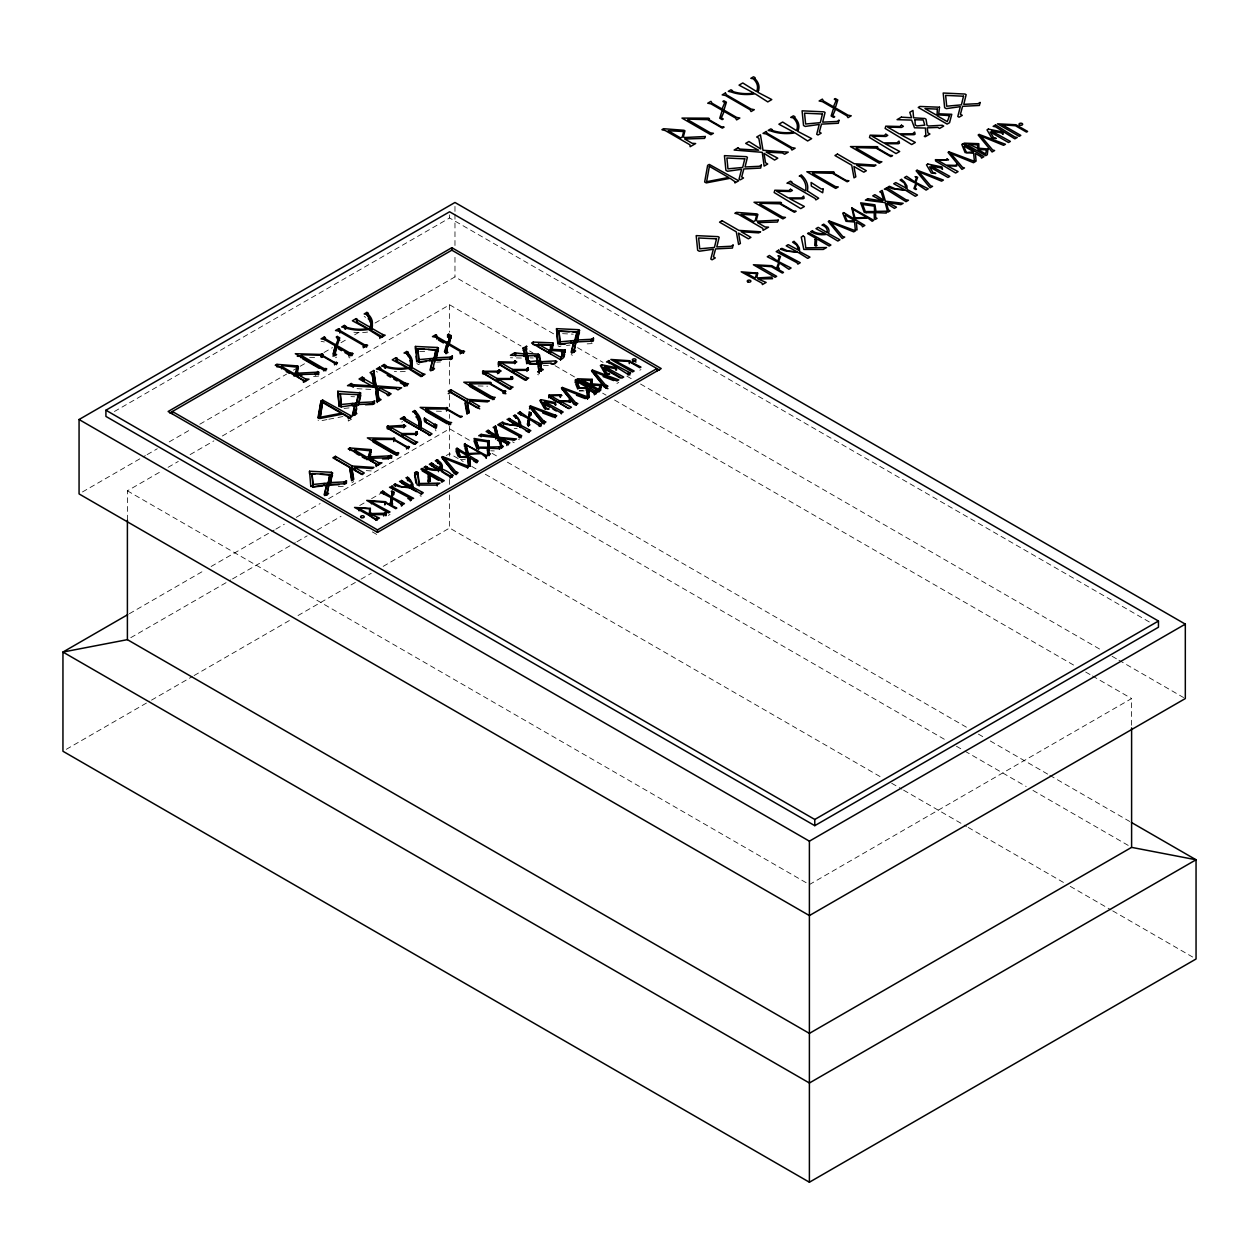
<?xml version="1.0" encoding="UTF-8"?>
<svg xmlns="http://www.w3.org/2000/svg" width="1259" height="1259" viewBox="0 0 1259 1259"><rect width="100%" height="100%" fill="white"/><g stroke="black" fill="none" stroke-linecap="round" stroke-linejoin="round"><path stroke-width="0.75" stroke-dasharray="5 3.75" d="M348.271 419.814L348.271 421.057L352.032 418.885M114.412 411.504L449.605 217.98L1149.955 622.339M82.465 491.954L145.399 455.616M147.098 454.641L157.296 448.755M169.21 441.878L191.321 429.114M199.835 424.204L286.58 374.112M293.378 370.193L298.477 367.235M300.177 366.259L305.292 363.316M324.004 352.504L332.502 347.594M341 342.684L347.814 338.765M354.613 334.831L359.712 331.888M375.025 323.044L454.971 276.886L553.708 333.903M335.555 357.729L336.641 357.115M318.574 376.126L310.076 376.74M127.395 520.203L127.395 490.821L161.309 471.244M168.092 467.325L178.274 461.455M190.14 454.593L213.873 440.886M222.355 435.992L449.605 304.804L521.037 346.036M419.908 363.741L418.523 364.543L416.902 363.599M401.731 422.127L402.581 421.639M561.01 345.942L559.61 346.744L557.989 345.8M351.953 482.606L353.748 481.567M129.378 613.7L204.32 570.421M211.134 566.487L274.163 530.102M275.863 529.126L284.377 524.2M296.306 517.323L320.148 503.553M328.662 498.643L449.605 428.815L471.7 441.579M130.779 637.683L230.838 579.927M232.537 578.935L295.283 542.723M296.982 541.732L307.149 535.862M317.331 529.992L341.063 516.284M359.728 505.504L364.811 502.577M371.594 498.658L383.46 491.797M446.205 455.585L449.605 453.618L463.202 461.471M388.386 515.387L390.022 514.443M616.941 383.444L618.783 382.39M639.84 370.225L640.973 369.564M66.349 749.294L149.821 701.106M151.521 700.13L192.407 676.524M194.106 675.548L289.491 620.467M298.005 615.557L359.319 580.147M361.034 579.171L371.248 573.27M383.177 566.377L449.605 528.025L881.489 777.385M809.395 884.573L1131.605 698.556L1131.605 725.971M326.962 419.609L319.629 421.025L318.008 420.081M328.804 419.247L336.137 417.831M337.979 417.484L343.487 416.43M367.581 332.061L365.409 332.345A29.461 17.012 0 0 1 352.677 332.093M566.44 345.438L570.059 345.108M344.085 408.404L351.308 407.727M587.15 343.864L592.753 343.565M436.7 362.136L440.43 361.947M338.278 486.556L343.896 486.257M583.074 390.558L579.25 390.306M579.156 391.093L584.396 390.935M465.326 459.677L459.378 459.409M324.303 341.944L321.076 341.331M543.369 365.488L549.192 365.519M517.134 428.516L514.239 428.422M529.96 357.902L533.265 357.997M309.62 357.446L317.205 357.666M478.074 385.931L487.579 386.198M436.385 411.158L443.971 411.378M490.711 450.785L494.283 450.942M562.568 333.666L573.286 334.17M419.688 351.387L426.832 351.717M350.978 396.632L354.55 396.79M521.368 358.044L510.414 357.761M357.037 388.685L372.302 389.519M366.227 470.614L372.066 470.992M577.551 347.657L603.077 362.403M626.919 376.158L632.018 379.116M640.532 384.026L1101.893 650.384M1112.106 656.285L1117.205 659.228M1118.921 660.22L1183.602 697.565M571.161 354.566L572.42 355.306M529.535 350.946L532.935 352.913M555.046 365.677L575.457 377.464M602.668 393.17L606.067 395.137M614.581 400.047L1075.485 666.153M1085.683 672.038L1090.798 674.981M1092.497 675.973L1131.605 698.556M537.656 374.395L538.506 374.883M364.181 316.45L365.771 317.347M518.566 439.312L519.369 439.769M512.507 441.799L514.191 442.759M376.378 371.484L377.448 372.097M348.885 357.383L349.971 357.997M492.112 453.366L497.211 456.309M507.408 462.195L968.202 728.237M978.4 734.123L983.515 737.066M990.314 740.984L1048.118 774.364M1049.817 775.355L1129.732 821.482M471.716 466.381L476.815 469.324M485.313 474.234L946.217 740.339M956.431 746.241L963.229 750.159M964.929 751.151L1026.164 786.497M1032.962 790.416L1128.206 845.403M891.687 783.271L901.885 789.157M903.584 790.148L966.503 826.471M968.202 827.446L1063.43 882.417M1070.229 886.352L1111.036 909.911M1112.736 910.886L1192.651 957.029M372.365 531.912L377.48 534.87M127.395 490.821L807.696 883.598M420.034 495.432L421.136 496.487M435.236 429.555L436.023 430.877M454.971 206.397L454.971 212.267M454.971 214.235L454.971 247.519M454.971 257.308L454.971 276.886M449.605 214.88L449.605 217.98M449.605 304.804L449.605 332.219M449.605 361.585L449.605 387.048M449.605 394.87L449.605 406.626M449.605 414.463L449.605 418.366M449.605 426.203L449.605 456.057M449.605 479.396L449.605 485.234M449.605 494.96L449.605 528.025M405.272 371.405A29.461 17.012 0 0 1 394.335 371.389"/><path stroke-width="1.5" d="M550.498 352.237L550.655 344.746L538.301 344.226L538.301 346.697L549.286 352.929L550.498 352.237L550.655 344.746M305.528 378.959L309.006 379.179L303.482 382.358L303.293 380.438L278.695 366.227L275.28 365.283L276.917 364.355L297.329 365.913L298.289 366.463L296.683 372.491L297.832 373.168L318.653 372.129L317.913 374.017L298.037 374.631L298.037 377.118L305.528 381.446L305.528 378.959L298.037 374.631M378.471 462.604L381.933 462.808L376.425 465.987L376.221 464.067L351.623 449.872L348.224 448.928L349.845 447.984L370.256 449.542L371.216 450.092L369.611 456.136L370.775 456.797L391.596 455.774L390.841 457.662L370.964 458.276L370.964 460.747L378.471 465.075L378.471 462.604L370.964 458.276M429.744 474.234L428.485 474.958L428.091 481.032L429.272 481.709L430.421 481.048L429.571 480.545L429.98 475.556L431.003 474.958L442.554 481.646L444.254 480.655L422.19 468.379L420.899 469.135L429.744 474.234L428.186 481.992M429.697 481.363L429.98 478.027M402.392 483.236L402.392 480.749L402.093 483.409L412.039 489.137C413.094 484.495 410.355 478.892 405.933 477.775L408.577 477.617L408.577 480.088M412.039 489.137L411.016 484.51M416.383 491.655L412.983 489.688L412.952 484.416L410.403 479.947A28.296 16.336 0 0 0 408.325 477.995L408.152 477.853M412.983 489.688L411.504 483.802M519.574 427.053C520.628 422.41 517.89 416.792 513.467 415.69L516.111 415.533L515.686 418.256M520.518 427.604L520.486 422.332L517.953 417.862A28.296 16.336 0 0 0 515.86 415.911L515.686 415.769M550.435 353.842L550.435 351.355L551.851 350.537L562.915 351.245L560.633 359.728L531.597 343.062L533.265 342.086L552.843 342.841L552.087 349.42L565.118 349.939L565.118 352.41L561.404 352.268M552.276 350.27L552.843 342.841M560.381 397.451L560.428 394.649L561.892 395.499L550.655 395.704L550.655 398.174M592.249 383.853L601.346 384.64L600.622 390.384L599.064 391.281L577.409 378.77L592.139 379.321L592.202 387.095M436.543 424.724L436.023 428.406L424.661 421.686L424.456 418.098L434.418 424.488L436.543 424.724L436.543 427.21L434.418 426.974L426.14 422.19L424.456 420.585L424.456 418.098M370.256 513.043L371.122 516.033L370.256 515.529L370.288 508.368L354.534 507.44L375.465 518.834L375.749 520.219L379.463 518.063L371.358 514.601L371.358 517.071L376.976 520.329L376.976 517.842M370.256 515.529L370.76 512.681M370.177 511.721L369.485 515.623L369.564 508.888L359.806 507.896L359.035 510.824M321.014 400.976L318.008 417.61L319.629 418.539L343.487 413.943L348.822 417.028L348.271 418.586L352.032 416.399L322.619 400.047L321.014 400.976L318.354 418.24M320.667 415.974L322.619 400.047M420.553 427.257L420.695 426.565A40.414 23.339 0 0 0 415.564 411.504L414.683 410.544L412.606 411.756L413.959 412.008A38.667 22.332 0 0 1 418.885 426.439L418.885 428.926L404.422 420.569L405.288 417.595L403.871 416.792L400.315 418.838L402.581 419.153L428.516 434.135L429.193 435.52L432.026 433.883L420.553 427.257L420.553 429.744L430.389 435.425M420.553 429.744L420.695 426.565M392.005 491.026L392.005 493.497L393.847 494.567L393.847 492.096L391.281 491.435L392.745 492.285L391.156 496.801L382.783 491.136L380.611 492.395L392.037 498.155L391.533 504.245M392.178 497.51L392.745 492.285M391.25 505.614L392.839 498.611L402.266 504.89L404.454 503.647L391.958 497.274L391.958 499.744M529.913 413.109L528.324 417.61L519.951 411.945L517.779 413.204L529.205 418.964L527.316 424.141L529.158 425.212L529.882 424.787L528.402 423.937L529.992 419.42L539.434 425.715L541.606 424.456L529.126 418.082L531.015 412.905L529.158 411.835L529.331 418.318M528.701 425.054L529.268 419.845M403.761 427.824L403.856 424.913L405.791 426.03L403.887 427.131L389.96 426.785L389.96 429.272L401.652 436.023L401.652 433.537L389.96 426.785M485.297 371.751L496.99 378.503L496.99 380.973L485.297 374.238L485.297 371.751L499.209 372.097L501.129 370.996L499.178 369.863L497.604 371.169L482.669 371.295L482.669 373.781L487.028 373.388M497.604 371.169L497.604 373.64L499.178 372.349M514.726 363.757L514.821 360.845L516.772 361.962L514.852 363.064L500.94 362.718L500.94 365.204L512.618 371.956L512.618 369.469L500.94 362.718M390.495 504.245L391.156 496.801M393.847 492.096L391.958 497.274M527.663 425.054L528.324 417.61M339.064 484.636L330.141 485.061L330.141 482.59L344.415 481.898L346.43 480.733L345.769 483.692L328.929 484.558L326.789 494.992L328.929 484.558M441.39 360.011L436.039 360.263L436.039 357.792L450.313 357.1L452.327 355.935L451.666 358.878L434.827 359.759L432.687 370.193L433.537 366.998M577.126 342.464L577.126 339.993L591.4 339.3L593.43 338.136L592.753 341.095L575.914 341.96L573.774 352.394L575.914 341.96M598.938 389.566L599.929 385.474L591.289 385.144L598.938 389.566L598.938 392.037L595.869 390.274M599.268 390.683L599.929 385.474M329.874 474.454L327.765 485.565L329.874 474.454L311.996 473.62L313.066 486.918L322.288 486.068M330.141 482.59L332.502 472.928L331.385 472.282L309.541 471.244L309.541 473.73L315.002 473.982M330.141 485.061L332.502 472.928M352.378 403.447L352.378 405.933L356.014 405.587L358.123 394.476L358.06 397.23M356.014 405.587L358.123 396.963M337.805 393.752L359.633 394.775L360.766 395.436L358.39 405.099L360.766 392.95L337.805 391.281L339.08 406.594M435.771 352.142L433.663 360.766L435.771 349.656L417.894 348.822L418.964 362.12L417.894 348.822M436.039 357.792L438.4 348.129L437.266 347.468L415.439 346.445L415.8 352.599M436.039 360.263L438.4 348.129M560.066 344.321L558.98 331.023L576.874 331.857L574.749 340.481L560.066 341.85L560.066 344.321L565.59 343.817M576.874 334.343L574.749 342.967L574.844 340.15M577.126 339.993L579.502 330.33L578.369 329.669L556.541 328.646L557.816 343.975M577.535 340.859L579.502 330.33M311.004 485.927L312.625 486.855L326.679 484.888L324.161 494.693L325.436 495.432L328.646 493.575L326.789 492.505M324.586 495.542L326.679 484.888M337.805 391.281L339.253 405.949L340.874 406.893L354.928 404.91L352.41 414.715L353.685 415.454L356.895 413.597L355.038 412.527L357.178 404.58L374.017 403.714L374.694 400.755L372.664 401.92L358.39 402.612M352.835 415.564L354.928 404.91M415.439 346.445L416.902 361.128L418.523 362.057L432.577 360.09L430.059 369.894L431.333 370.618L434.528 368.777L432.687 367.707M430.484 370.728L432.577 360.09M556.541 328.646L557.989 343.329L559.61 344.258L573.663 342.291L571.161 352.095L572.42 352.819L575.631 350.978L573.774 349.908M571.57 352.945L573.663 342.291M565.118 349.939L562.915 358.311L560.475 359.728M563.796 357.446L564.677 354.094M281.497 366.369L294.008 373.593L294.008 376.063L295.582 375.151L297.061 367.14L282.645 365.692L281.497 366.369L281.497 368.84M295.582 375.151L297.061 367.14M301.767 375.528L296.683 374.977L297.879 370.445M366.936 459.708L368.509 458.795L369.989 450.785L355.573 449.337L354.424 449.998L354.424 452.485L355.573 451.808L355.573 449.337M368.509 458.795L369.989 450.785M370.775 456.797L370.775 459.283L369.611 458.622L370.823 454.09M356.753 408.656L355.038 415.014L355.038 412.527M334.674 353.496L336.641 354.629L335.555 355.258L333.1 353.826L335.177 347.185L336.436 346.477L338.183 338.183L336.216 337.05L337.286 336.436L339.757 337.853L337.664 344.51L336.421 345.218L334.674 355.982L336.421 347.704L337.491 347.075L348.885 353.653L348.885 356.14M336.877 345.013L338.183 338.183M445.009 352.41L446.583 347.421L447.826 346.713L449.573 335.948L447.606 334.815L447.606 337.302M448.267 342.778L449.573 335.948M447.37 349.388L446.064 353.748L447.811 345.47L448.881 344.84L460.29 351.418L460.29 353.905M333.1 356.313L335.366 344.604L336.436 343.99M436.779 339.096L436.779 335.366L435.708 334.752L432.482 336.609L435.708 337.239L447.826 344.226L446.583 344.95L444.49 351.591L446.961 353.024L448.031 352.394L446.064 351.261M447.606 334.815L448.676 334.202L451.147 335.618L449.07 342.275L447.826 342.983L461.361 350.805L464.587 351.418L461.361 353.291L460.29 352.662M449.589 343.093L451.147 335.618M560.633 359.728L562.915 351.245M371.2 327.922L382.547 334.469L382.547 336.956L371.2 330.393L371.893 326.128A29.461 17.012 0 0 0 367.864 313.963L368.446 313.318L366.873 312.405L364.181 313.963L366.574 314.404A27.981 16.162 0 0 1 369.941 327.183L369.941 329.669L356.675 322.021L357.21 319.219L356.14 318.606L352.378 320.777L367.25 328.741A27.981 16.162 0 0 1 345.108 326.805L345.108 329.276L345.91 328.819M371.2 330.393L371.893 328.599M411.063 366.983L422.41 373.53L422.41 376.016L411.063 369.454L411.756 365.189A29.461 17.012 0 0 0 407.727 353.024L408.309 352.394L408.309 354.865M411.063 369.454L411.756 367.675M439.91 466.633A12.999 7.507 0 0 1 440.335 470.598L440.335 468.112A12.999 7.507 0 0 0 436.81 461.282L435.346 460.794L437.109 459.771L438.258 460.448L438.053 463.044A14.762 8.53 0 0 1 441.72 471.543C457.568 483.204 454.153 472.88 441.72 469.056A14.762 8.53 0 0 0 438.053 460.558L438.258 460.448M79.065 419.515L454.971 202.479L1185.317 624.134L1185.317 698.556L809.395 915.576L79.065 493.921L79.065 419.515L809.395 841.169L1185.317 624.134M105.913 410.214L449.605 211.78L1158.453 621.033L1158.453 627.234L814.778 825.668L105.913 416.414L105.913 410.214L814.778 819.467L1158.453 621.033M451.839 247.693L168.108 411.504L377.48 532.384L661.211 368.572L451.839 247.693L451.839 250.179L169.808 412.999M325.373 340.087L325.373 337.601L324.303 336.987L321.076 338.844L324.303 339.474L336.421 346.461M339.836 332.974L339.836 329.26L338.765 328.646L335.539 330.503L338.765 331.117L363.347 345.312L363.347 347.799M345.108 326.805L345.91 326.333L344.337 325.42L341.661 326.978L344.352 327.545A29.461 17.012 0 0 0 365.409 329.874L368.509 329.465L381.131 337.522L385.16 335.209L382.547 334.469M356.675 322.021L356.14 318.606M301.011 357.824L302.018 354.755L321.014 355.29L335.681 363.772L337.443 362.749L334.564 362.372L321.69 354.944L321.69 357.414M320.84 354.44L322.792 354.298L322.792 356.785L320.84 356.927L320.84 354.44L295.314 353.716L324.192 370.398L326.758 368.918L323.878 368.541L301.011 355.337M321.69 354.944L322.792 354.298M335.177 349.656L336.421 348.948M294.008 373.593L295.582 372.68M363.347 346.555L364.418 347.169L367.644 345.312L364.418 344.698L339.836 330.503M371.94 385.836L353.37 384.719L351.261 383.507L347.5 385.679L374.206 387.142L372.16 373.876L370.052 372.664L373.813 370.492L376.347 388.386L389.456 395.326M363.961 378.125L363.41 380.926L363.961 378.125L362.262 377.149L359.035 379.006L375.623 387.961L377.464 401.731L381.084 399.638L378.833 398.348L377.37 388.984L378.833 400.818L378.833 398.348M380.674 370.24L380.674 367.77L379.604 367.14L376.378 368.997L379.604 369.627L404.186 383.822L404.186 386.293M385.773 367.88L384.971 368.336L385.773 365.393L384.2 364.481L381.524 366.039L384.215 366.605A29.461 17.012 0 0 0 405.272 368.934L408.372 368.525L420.994 376.598L425.023 374.269L422.41 373.53M397.073 358.296L396.538 361.081L397.073 358.296L396.003 357.666L392.241 359.838L407.113 367.801A27.981 16.162 0 0 1 384.971 365.865M408.309 352.394L406.736 351.481L404.045 353.024L406.437 353.464A27.981 16.162 0 0 1 409.804 366.259L409.804 368.73L396.538 361.081M321.014 403.447L322.619 402.518L350.427 418.57L350.427 416.099M371.295 374.411L373.813 372.963L373.813 370.492M436.779 336.609L446.756 342.369L447.826 341.756M386.765 394.397L387.914 395.688L391.14 393.831L379.526 387.741L379.526 390.211M365.535 404.753L372.664 404.407L374.694 403.242M354.534 467.372L372.066 468.505L373.923 467.419L352.19 466.019L335.413 456.325L332.88 457.788L349.672 467.467L351.953 480.12L353.748 479.081L351.875 468.741L361.758 474.454L364.292 472.991L354.534 467.372L354.534 469.843L362.655 474.533M391.691 428.422L387.331 428.815L387.331 426.345L403.761 425.337M469.937 400.74L487.469 401.873L489.342 400.803L467.608 399.386L450.816 389.692L448.283 391.156L465.075 400.85L467.357 413.487L469.151 412.448L467.278 402.125L477.161 407.822L479.695 406.358L469.937 400.74L469.937 403.21L479.695 408.845M498.485 366.558L499.131 361.789L513.231 362.136L514.726 361.27M524.043 353.905L524.043 356.391L524.893 355.888L523.13 347.94L524.893 353.417L524.043 353.905L514.711 352.803L510.414 355.274L524.972 355.73L527.836 363.426L538.789 363.662L539.182 373.498M523.13 347.94L526.954 346.477L525.837 347.122L525.837 349.593L526.939 355.919L528.261 356.69M448.283 393.626L450.816 392.178L467.608 401.857L467.608 399.386M498.296 364.748L499.131 361.789M523.13 350.427L526.954 348.948L525.837 349.593M420.695 429.051A40.414 23.339 0 0 0 415.564 413.975L414.683 410.544M394.287 454.231L373.057 441.972L373.057 439.485L393.044 439.438L407.727 447.921L409.49 446.898L406.61 446.52L393.737 439.092L393.737 441.563M447.118 423.732L425.888 411.473L425.888 408.986L445.875 408.955L460.542 417.421L462.305 416.399L459.425 416.021L446.552 408.593L446.552 411.079M469.481 383.822L489.468 383.775L504.151 392.241L505.913 391.234L503.033 390.857L490.16 383.413L491.246 382.783L490.396 382.295L463.784 382.201L492.662 398.883L495.228 397.403L492.348 397.026L469.481 383.822L469.481 386.293L490.711 398.552M527.552 355.825L536.554 355.605L538.128 360.766L537.121 363.82L530.322 364.056L528.575 363.048L527.552 355.825L528.575 363.048M393.737 439.092L394.822 438.462L367.36 437.88L396.239 454.546L398.804 453.067L395.924 452.689L373.057 439.485M446.552 408.593L447.653 407.963L420.176 407.381L449.07 424.047L451.619 422.568L448.739 422.19L425.888 408.986M538.301 344.226L549.286 350.443L550.498 349.75M368.509 456.309L366.936 457.222L354.424 449.998M528.575 360.562L530.322 361.569L538.128 360.766M403.195 434.434L415.564 441.579L415.564 444.049L403.195 436.92L403.195 434.434L416.477 434.386L417.469 433.804L417.012 431.743L415.029 433.552L401.652 433.537M514.176 370.366L526.53 377.511L526.53 379.982L514.176 372.853L514.176 370.366L527.442 370.319L528.45 369.737L527.977 367.675L525.994 369.485L512.618 369.469M540.567 363.489L541.276 370.98L540.567 363.489L551.143 363.048L552.921 364.087L557.045 361.711L555.612 360.892L541.685 361.663L540.363 360.892L539.356 354.802L538.207 354.141L526.939 353.449L525.837 347.122M539.182 371.027L537.656 371.909L543.274 369.658L541.276 368.494M382.531 458.921L388.417 458.748L390.432 457.584L390.432 455.097M127.678 614.675L62.95 652.052L62.95 751.261L809.395 1182.217L1196.05 958.996L1196.05 859.771L1131.432 822.473M392.745 489.72L392.745 486.32L389.535 487.249L410.387 498.359L410.387 500.83M402.392 480.749L399.544 481.457L410.576 487.501L401.416 486.666L395.184 483.975L393.721 484.825L395.578 485.36A28.296 16.336 0 0 0 398.961 486.556L411.52 488.051L421.136 494.016L423.307 492.757L412.983 487.202M416.477 471.684L414.604 472.77L417.185 485.061L436.59 485.077L439.91 483.173L419.137 483.487L417.878 472.487L416.477 471.684L416.477 474.171L414.604 475.241L416.021 483.267M426.943 469.465L426.943 466.979L425.778 466.318L424.031 467.325L425.385 467.876A14.762 8.53 0 0 0 440.099 470L451.163 476.673L453.287 475.446L452.028 474.706M432.797 463.705L432.514 466.349L432.797 463.705L431.554 462.982L429.319 464.272L438.447 469.182L438.447 471.669M442.601 456.608L441.641 457.159L454.106 473.305L455.553 474.139L458.056 472.692L456.12 472.156L456.12 474.627L444.333 460.684L444.333 458.197L467.058 467.498L468.883 466.444L442.601 456.608L442.601 459.094L446.127 460.416M457.08 448.251L456.088 448.818L459.378 456.923L467.939 457.647L468.616 465.012L470.378 465.578L469.686 457.835L475.304 461.077L475.808 462.446L478.2 461.062L457.08 448.251L456.088 451.289L458.056 456.167M464.508 443.955L487.107 455.915L485.47 456.86L481.363 453.681L468.537 454.216L467.325 453.508L464.508 443.955L464.508 446.441L465.216 443.546M495.731 439.123L495.731 436.637L481.143 434.355L478.75 435.74L497.415 437.613L498.485 438.226L501.098 447.842L503.411 446.504L501.727 445.529L499.807 438.998L506.842 443.058L506.842 445.544M489.436 433.505L489.436 431.034L488.162 430.295L486.116 431.491L495.731 436.637M498.8 436.826L499.854 437.44L499.854 439.926L498.8 439.312L495.527 426.046L493.135 427.431L494.708 428.343L497.1 438.337L492.3 435.551M500.122 423.386L500.925 426.345L500.122 423.386L497.714 424.787L518.566 435.897L519.369 437.298L521.793 435.897L500.925 424.787M509.108 418.208L509.926 421.151L509.926 418.665L507.078 419.373L518.11 425.416L511.233 425.038L503.458 422.835L503.458 425.306M529.488 408.923L530.448 405.886L556.746 415.722L554.904 416.776L532.179 407.491L532.179 409.962L543.967 423.921L543.967 421.435L532.179 407.491M542.975 402.502L561.309 413.078L563.182 412.008L544.486 401.7L554.353 403.509L555.88 404.942L555.298 402.581L541.181 399.701L539.828 400.472L544.628 408.687L549.113 409.096L546.327 408.136L542.975 402.502L542.975 404.973L545.493 409.206M548.751 397.797L549.317 394.996L560.381 394.964M564.095 389.062L586.82 398.348L588.661 397.293L562.364 387.457L561.404 388.024L573.884 404.17L575.316 404.989L577.818 403.557L575.882 403.006L564.095 389.062L564.095 391.533L574.702 404.092M577.488 380.91L577.488 383.381L576.134 381.996L575.143 382.563L576.134 379.51L597.254 392.32L594.862 393.705L594.358 392.336L588.74 389.094L588.74 391.565M606.004 388.102L594.217 374.143L594.217 371.673L616.941 380.958L618.783 379.903L592.485 370.067L591.525 370.618L604.005 386.781L605.437 387.599L607.94 386.167C605.201 383.617 605.201 389.062 607.94 388.638M605.012 369.233L605.012 366.762L614.88 368.557L616.658 369.863L615.84 367.628L601.708 364.748L600.37 365.519L605.17 373.734L609.639 374.143L606.854 373.183L603.517 367.549L603.517 370.02L606.02 374.253M609.734 363.521L608.931 360.578L606.523 361.962L608.931 362.435L628.178 374.474L630.602 373.073L609.734 361.962M509.627 421.309L509.926 418.665M426.943 466.979L426.628 467.152A12.983 7.491 0 0 0 438.447 469.198M503.458 422.835L502.719 421.891L501.271 422.741L503.112 423.276A28.296 16.336 0 0 0 506.496 424.472L519.054 425.967L528.67 431.931L530.842 430.672L520.518 425.117M371.484 503.82L371.484 501.35L384.703 502.325L395.704 508.683L396.837 508.038L385.144 502.105L385.144 504.591M459.488 457.237L458.087 453.633L458.78 450.753L468.175 456.167L468.175 458.654M578.558 388.496L577.141 384.908L577.834 382.012L587.229 387.442L586.269 390.463M458.087 453.633L458.78 450.753M385.144 502.105L385.836 501.712L366.731 500.405L388.386 512.917L390.022 511.972L370.838 501.712M392.037 498.155L390.148 503.332L392.714 503.978L391.25 503.128M629.28 361.16L629.972 360.751L610.867 359.46L632.522 371.972L634.158 371.027L614.974 360.766L628.839 361.38L639.84 367.738L640.973 367.093L629.28 361.16L629.28 363.646M582.177 379.793L590.408 384.483L590.801 380.564L582.177 379.793L582.177 382.28L591.179 386.513M369.485 513.153L368.415 513.766L359.035 508.353M468.175 456.167L460.81 456.907L458.087 451.163M577.141 382.421L579.864 388.165L587.229 387.442M391.203 501.113L392.037 500.626M528.355 421.922L529.126 418.082M371.122 513.546L385.883 513.263L385.474 514.601L371.358 514.601M488.933 450.706L488.933 448.235L499.634 448.692L499.524 446.819L489.358 447.039M543.967 421.435L545.902 421.97L543.4 423.417L541.968 422.583L529.488 406.437M449.904 475.933L450.155 478.278M506.842 443.058L507.77 443.986L509.832 442.806L501.176 438.195L501.176 440.681L508.557 444.553M589.448 396.837L587.67 396.27L587.009 388.905L587.497 396.915M172.404 413.991L172.404 411.504L377.48 529.897L656.915 368.572L656.915 371.043M1131.605 847.37L809.395 1033.403L127.395 639.651L62.95 652.052L809.395 1083.008L1196.05 859.771L1131.605 847.37L1131.605 727.922M418.964 359.633L433.663 358.28M420.805 361.947L426.345 361.443M341.315 404.469L340.245 393.642L341.315 406.94L341.315 404.469L356.014 403.116M313.066 486.918L313.066 484.447L327.765 483.078M505.913 393.705L503.033 393.327L503.033 390.857M494.268 399.323L492.348 399.496L492.348 397.026M450.675 424.503L448.739 424.676L448.739 422.19M526.734 370.256L527.977 370.162L527.977 367.675M512.334 376.709L512.334 379.179L511.107 379.274L511.107 376.803L512.334 376.709L512.806 378.77L511.815 379.352L498.533 379.4L498.533 381.87L510.902 389.015L510.902 386.529L498.533 379.4M415.769 431.837L415.769 434.324L417.012 434.229L417.012 431.743M569.367 402.329L569.367 399.858L570.248 399.811L570.044 401.684L560.585 401.432L560.585 403.903L568.313 408.372M370.964 460.747L373.199 460.684M586.143 388.401L578.432 388.197L575.143 380.076M551.017 363.945L554.763 363.867M534.886 356.643L539.356 357.288L540.363 363.363L541.685 364.134L541.685 361.663M336.421 345.218L349.971 353.039L353.181 353.653L349.971 355.526L344.887 352.583M380.674 368.997L405.256 383.192L408.483 383.822L405.256 385.679L400.346 382.83M407.412 385.679L405.256 385.679L405.256 383.192M392.745 487.249L413.613 498.359L410.387 499.288M496.99 378.503L510.367 378.518L511.107 376.803M487.91 447.213L478.672 447.197L476.012 440.146L487.705 441.767L487.91 449.683L487.894 446.992M487.658 455.412L487.532 448.314L477.617 448.031L474.013 438.478L489.122 440.949L489.358 449.51M297.281 356.266L301.2 356.376M550.655 395.704L559.421 400.755L568.958 401.054L569.367 399.858M552.843 345.328L533.265 344.573L533.265 342.086M376.347 385.899L401.605 387.788L397.986 389.881L395.735 388.575L379.526 387.741M556.541 331.133L569.273 331.731M572.908 331.904L579.502 332.801M415.439 348.932L424.535 349.357M428.17 349.53L438.4 350.6M320.463 474.25L332.502 475.414M335.413 456.325L335.413 458.795L352.19 468.49L355.809 468.726M282.472 367.25L276.917 366.825L276.917 364.355M351.702 450.612L355.416 450.895M578.479 380.643L582.382 380.973M499.854 437.44L516.489 438.95L514.191 440.288L501.176 438.195M607.011 368.305L601.708 367.219L601.708 364.748M548.232 403.62L541.181 402.172L541.181 399.701M526.53 377.511L528.686 378.078L525.05 380.187L498.485 364.087L498.296 362.277M510.902 386.529L513.058 387.111L509.407 389.204L482.842 373.105L482.669 371.295M415.564 441.579L417.72 442.145L414.069 444.254L387.52 428.154L387.331 426.345M603.061 376.551L613.652 380.548M576.48 395.279L585.293 398.599M533.973 409.694L530.448 408.372L530.448 405.886M542.802 413.031L553.378 417.028M451.839 250.179L659.511 370.067M605.012 366.762L623.709 377.055L621.836 378.125L603.517 367.549M606.696 370.209L620.168 377.983M550.435 351.355L560.633 357.241M536.554 358.075L538.128 363.253M585.876 388.228L595.932 394.036L595.932 391.565M587.009 391.392L586.269 387.992M537.923 365.645L539.088 371.673M451.147 338.104L448.676 336.672L448.676 334.202M560.585 401.432L571.429 407.239L568.974 408.656L549.003 396.616L548.751 395.326M552.119 399.024L557.957 402.392M438.447 340.056L443.436 342.936M544.486 404.186L549.538 407.098M552.906 409.049L556.258 410.985M368.446 315.804L366.873 314.892L366.873 312.405M529.158 414.321L531.015 415.376L531.015 412.905M356.675 319.534L369.941 327.183M509.627 418.838L519.574 424.582M511.28 422.269L517.921 426.093M525.617 430.547L529.032 432.514L529.032 430.027M396.538 358.595L409.804 366.259M397.073 360.766L396.003 360.153L396.003 357.666M339.757 340.339L337.286 338.907L337.286 336.436M489.09 431.223L497.1 435.85M325.373 338.844L335.366 344.604M387.237 375.261L390.51 377.165M393.784 379.053L397.057 380.942M497.415 440.099L498.485 440.713L498.485 438.226M338.12 348.68L341.504 350.632M363.41 378.44L374.096 384.593M363.961 380.611L362.262 379.636L362.262 377.149M487.705 454.483L490.381 454.027L488.996 453.224L488.996 455.711L488.933 448.235M465.814 444.695L480.261 453.035L468.411 453.523L465.814 444.695L467.892 454.247M302.648 358.768L318.983 368.195M404.422 418.098L418.885 426.439M405.288 420.081L403.871 419.263L403.871 416.792M457.08 450.722L458.433 452.123L458.433 449.652M473.526 460.841L476.878 462.777L476.878 460.29M296.243 369.155L297.061 369.627M286.186 371.547L289.318 373.356M438.258 462.919L437.109 462.258L437.109 459.771M432.514 463.879L440.241 468.332M432.797 466.192L431.554 465.468L431.554 462.982M432.514 466.349L438.683 469.922M422.19 470.866L438.541 480.308M416.477 474.171L417.878 474.973L419.137 485.958L419.137 483.487M355.982 453.382L359.114 455.191M362.246 457.001L365.378 458.795M402.093 480.922L412.039 486.666M407.837 498.438L411.189 500.374L411.189 497.887M367.675 316.261L367.864 316.45A29.461 17.012 0 0 1 372.223 327.293M407.538 355.321L407.727 355.51A29.461 17.012 0 0 1 412.086 366.353M594.217 371.673L606.004 385.616M444.333 458.197L456.12 472.156M518.519 421.025L520.486 424.818M575.804 384.184L577.771 389.047M478.672 449.668L476.012 440.146M474.013 440.949L477.019 448.912M495.196 432.325L497.1 438.337M498.8 439.312L495.527 426.046M519.259 423.905L519.511 424.708M464.98 448.031L466.853 454.405M415.769 434.324L416.021 435.457L416.021 432.97M468.836 413.204L467.278 402.125M465.075 403.321L467.026 414.164M353.433 479.836L351.875 468.741M351.623 480.796L349.672 467.467M374.096 387.08L372.16 373.876M526.703 363.725L525.837 356.234M373.813 372.963L376.347 388.386M375.843 392.163L377.228 402.487M558.98 331.023L560.066 341.85M416.178 356.266L416.713 361.774M311.996 473.62L313.066 484.447M309.541 471.244L310.816 486.572M588.74 389.094L589.291 397.592M469.686 460.306L470.237 466.334M468.442 465.657L467.939 457.647M814.778 819.467L814.778 825.668M809.395 841.169L809.395 1182.217M629.783 372.617L629.783 375.088M628.178 372.617L628.178 375.088M615.84 367.628L615.84 370.099M608.931 360.578L608.931 363.048M606.492 385.333L606.492 387.803M601.346 384.64L601.346 387.111M594.358 392.336L594.358 394.822M593.43 338.136L593.43 340.607L591.4 341.787L591.4 339.3M592.485 370.067L592.485 372.554M592.139 379.321L592.139 381.807M591.179 384.026L591.289 387.63M590.801 380.564L590.801 383.051M590.408 384.483L590.408 386.954M588.819 389.96L588.819 392.43M587.67 396.27L587.67 398.757M587.418 396.585L587.418 399.056M578.369 329.669L578.369 332.156M576.874 331.857L576.795 334.595M576.764 379.872L576.764 382.358M576.37 402.723L576.37 405.193M576.134 379.51L576.134 381.996M571.13 340.827L571.13 343.298M570.248 399.811L570.248 402.298M562.364 387.457L562.364 389.944M561.309 411.425L561.309 413.912M560.428 394.649L560.428 397.136M559.421 400.755L559.421 403.242M555.612 360.892L555.612 363.363M555.502 415.014L555.502 417.484M555.298 402.581L555.298 405.052M555.14 415.218L555.14 417.705M549.286 350.443L549.286 352.929M549.317 394.996L549.317 397.482M544.47 421.151L544.47 423.622M540.803 423.984L540.803 426.471M540.363 360.892L540.363 363.363M539.356 354.802L539.356 357.288M539.277 423.937L539.277 426.423M538.789 363.662L538.789 366.149M538.207 354.141L538.207 356.612M537.42 356.092L537.42 358.579M537.121 361.349L537.121 363.82M530.322 361.569L530.322 364.056M529.126 360.877L529.126 363.363M528.402 423.937L528.402 426.423M526.939 353.449L526.939 355.919M527.002 368.903L527.002 371.389M526.325 346.099L526.325 348.586M524.893 353.417L524.893 355.888M523.775 348.302L523.775 350.789M520.974 435.425L520.974 437.912M520.754 412.417L520.754 414.888L519.951 411.945M520.549 424.787L520.549 427.273M519.369 435.425L519.369 437.912M515.86 415.911L515.86 418.397M515.623 353.338L515.623 355.809L514.711 352.803M514.821 360.845L514.821 363.316M514.931 414.841L514.931 417.327M508.211 442.271L508.211 444.742M504.953 390.683L504.953 393.154M501.727 445.529L501.727 448.015L499.807 438.998M499.524 446.819L499.524 449.306M499.178 369.863L499.083 372.79M494.708 428.343L494.708 430.83M489.122 440.949L489.122 443.42L488.272 440.461M488.162 430.295L488.162 432.781M487.705 441.767L487.705 444.411M487.532 448.314L487.532 450.785M486.289 455.459L486.289 457.946M486.068 455.585L486.068 458.071M483.503 370.823L483.503 373.309M481.143 434.355L481.143 436.826M469.686 457.835L469.764 461.172M467.656 465.72L467.656 468.206M463.501 350.805L463.501 353.291M461.361 350.805L461.361 353.291M457.709 448.613L457.709 451.1M456.608 471.857L456.608 474.344M452.327 355.935L452.327 358.406L450.313 359.57L450.313 357.1M451.776 474.863L451.776 477.334M450.816 389.692L450.816 392.178M446.756 342.369L446.756 344.856M446.788 407.46L446.788 409.946M446.583 344.95L446.583 347.421M441.72 469.056L441.72 471.543M441.815 479.71L441.815 482.197M438.053 460.558L438.053 463.044M437.266 347.468L437.266 349.955M437.203 483.472L437.203 485.943M435.708 334.752L435.708 337.239M435.771 349.656L435.708 352.394M435.268 424L435.268 426.471M434.827 359.759L434.827 362.23M434.418 424.488L434.418 426.974M433.741 357.949L433.741 360.42M430.027 358.61L430.027 361.097M428.485 474.958L428.485 477.444M426.14 419.719L426.14 422.19M425.778 466.318L425.778 468.789M421.497 492.127L421.497 494.598M417.878 472.487L417.878 474.973M415.58 411.063L415.564 413.975M415.423 473.242L415.423 475.713M415.234 411.268L415.234 413.755M413.015 486.871L413.015 489.358M408.53 446.347L408.53 448.833M408.325 477.995L408.325 480.482M407.538 352.835L407.727 355.51M407.554 478.2L407.554 480.686M407.397 476.925L407.397 479.411M406.736 351.481L406.736 353.952M406.61 446.52L406.61 449.007M403.856 424.913L403.856 427.383M402.109 503.128L402.109 505.614M401.574 480.293L401.574 482.764M401.385 503.553L401.385 506.024M397.86 452.516L397.86 455.003L395.924 455.176L395.924 452.689M395.184 483.975L395.184 486.462M393.973 437.959L393.973 440.445M391.942 485.848L391.942 488.335M391.596 455.774L391.596 458.26M388.905 393.154L388.905 395.641M388.417 456.262L388.417 458.748M388.165 425.857L388.165 428.343M385.883 513.263L385.883 515.749L385.018 512.759M384.703 502.325L384.703 504.812M384.2 364.481L384.2 366.967M383.665 513.546L383.665 516.017M383.602 491.608L383.602 494.079L382.783 491.136M379.856 336.011L379.856 338.498M379.604 367.14L379.604 369.627M377.763 386.718L377.763 389.204M377.48 529.897L377.48 532.384M376.221 464.067L376.221 466.554M372.664 401.92L372.664 404.407M371.405 327.387L371.405 329.858M371.216 450.092L371.216 452.579L370.256 449.542M370.288 508.368L370.288 510.839M369.611 456.136L369.611 458.622M367.675 313.774L367.864 316.45M366.574 344.698L366.574 347.169M364.418 344.698L364.418 347.169M359.633 392.304L359.633 394.775M356.092 402.77L356.092 405.256M353.37 384.719L353.37 387.205L351.261 385.994L351.261 383.507M352.19 466.019L352.19 468.49M352.111 353.039L352.111 355.526L349.971 355.526L349.971 353.039M349.845 447.984L349.845 450.47M346.43 480.733L346.43 483.22M344.337 325.42L344.337 327.907M344.415 481.898L344.415 484.385M338.765 328.646L338.765 331.117M336.499 362.199L336.499 364.685M334.564 362.372L334.564 364.858M331.385 472.282L331.385 474.753M329.811 474.722L329.811 477.208M327.844 482.748L327.844 485.219M325.813 368.368L325.813 370.854M324.303 336.987L324.303 339.474M324.13 483.425L324.13 485.895M323.878 368.541L323.878 371.012M321.926 353.81L321.926 356.297M318.653 372.129L318.653 374.615L317.504 373.939L317.504 371.468M315.49 372.617L315.49 375.103M298.289 366.463L298.289 368.934L297.329 365.913M297.832 373.168L297.832 375.638M296.683 372.491L296.683 374.977M127.395 520.203L127.395 639.651M409.065 481.111A28.296 16.336 0 0 1 409.773 481.756M632.6 361.837A1.826 1.054 0 0 1 635.952 362.088M370.838 324.696A27.981 16.162 0 0 1 369.941 329.669M368.242 318.653A27.981 16.162 0 0 1 368.918 319.566M369.517 320.51A27.981 16.162 0 0 1 370.382 322.461M409.867 360.546A27.981 16.162 0 0 1 409.804 368.73M418.586 421.576A38.667 22.332 0 0 1 418.885 428.926M415.958 416.745A38.667 22.332 0 0 1 416.792 417.909M417.516 419.105A38.667 22.332 0 0 1 418.098 420.333M734.926 181.705L734.91 182.948L738.687 180.777L709.273 164.41L707.652 165.338L704.662 181.973L706.283 182.901L730.126 178.306L734.926 181.705M937.31 109.124L937.152 114.113L935.941 114.821L924.94 108.589L937.31 109.124M705.308 136.507L704.568 138.396L684.691 139.009L692.182 143.321L695.645 143.542L690.137 146.721L689.932 144.801L665.334 130.59L661.935 129.661L663.556 128.717L683.983 130.275L684.943 130.826L683.338 136.869L684.487 137.53L705.308 136.507M778.235 220.136L777.495 222.025L757.619 222.638L765.11 226.966L768.572 227.171L763.064 230.35L762.86 228.43L738.262 214.235L734.863 213.29L736.499 212.362L756.911 213.904L757.871 214.471L756.266 220.498L757.414 221.175L778.235 220.136M815.14 239.336L814.746 245.411L815.911 246.087L817.075 245.411L816.21 244.923L816.635 239.918L817.642 239.336L829.209 246.009L830.909 245.033L808.845 232.758L807.554 233.497L816.383 238.612L815.14 239.336M798.773 250.273L788.228 244.655L786.198 245.835L797.23 251.863L788.071 251.045L781.839 248.353L780.375 249.188L782.217 249.723A28.296 16.336 0 0 0 785.616 250.934L798.175 252.414L807.774 258.378L809.962 257.119L799.622 251.58L799.339 247.929L797.057 244.325A28.296 16.336 0 0 0 794.964 242.357L794.051 241.303L792.588 242.137L796.758 245.096L798.773 250.273M906.307 188.173L895.763 182.571L893.733 183.751L904.765 189.779L895.605 188.96L889.373 186.269L887.91 187.103L889.751 187.638A28.296 16.336 0 0 0 893.15 188.85L905.709 190.329L915.324 196.294L917.496 195.035L907.172 189.495L906.873 185.844L904.591 182.24A28.296 16.336 0 0 0 902.498 180.273L901.586 179.219L900.122 180.053L904.292 182.996L906.307 188.173M939.497 107.22L938.742 113.798L951.773 114.301L949.569 122.69L947.114 124.09L918.236 107.424L919.92 106.448L939.497 107.22M947.067 159.027L946.028 159.909L935.406 159.688L935.642 160.979L955.612 173.018L958.083 171.602L947.224 165.795L956.683 166.046L956.887 164.174L955.597 165.417L946.076 165.134L937.31 160.066L948.531 159.862L947.067 159.027M987.985 149.003L987.276 154.747L985.718 155.644L964.064 143.148L978.794 143.683L978.904 148.232L987.985 149.003M823.181 189.086L822.678 192.769L811.315 186.049L811.111 182.476L821.057 188.866L823.181 189.086M757.65 273.14L756.895 277.421L757.776 277.909L771.673 277.122L772.57 278.711L758.012 278.963L766.117 282.441L762.387 284.581L762.12 283.212L741.189 271.818L757.65 273.14M756.816 273.612L755.07 278.129L745.69 272.715L756.816 273.612M322.729 401.967L319.975 417.327L341.992 413.094L322.729 401.967M709.384 166.33L706.629 181.705L728.646 177.456L709.384 166.33M807.349 190.927L818.68 198.245L815.848 199.882L815.171 198.497L789.236 183.531L786.969 183.216L790.526 181.154L791.927 181.973L791.077 182.461L805.54 190.817A38.667 22.332 0 0 0 800.614 176.37L799.26 176.118L801.338 174.922L802.219 175.867A40.414 23.339 0 0 1 807.334 190.927M779.4 256.663L777.81 261.18L769.438 255.498L767.266 256.757L778.692 262.517L776.803 267.695L778.644 268.765L779.368 268.34L777.905 267.49L779.478 262.974L788.921 269.269L791.093 268.01L778.613 261.636L780.501 256.458L777.92 255.813L779.4 256.663M916.568 177.472L914.978 181.988L906.606 176.307L904.418 177.566L915.844 183.326L913.955 188.504L915.812 189.574L916.536 189.149L915.057 188.299L916.646 183.783L926.089 190.078L928.261 188.819L915.765 182.445L917.654 177.267L915.088 176.622L916.568 177.472M790.495 189.275L788.921 190.565L774.82 190.235L774.159 192.517L800.724 208.616L804.375 206.507L789.849 198.796L803.132 198.749L804.123 198.182L803.651 196.105L801.684 197.915L788.307 197.915L776.614 191.163L790.526 191.51L792.446 190.408L790.495 189.275M885.832 134.241L884.243 135.531L870.142 135.185L869.497 137.483L896.062 153.582L899.697 151.473L885.187 143.762L898.454 143.715L899.461 143.133L898.989 141.071L897.022 142.881L883.629 142.865L871.952 136.114L885.864 136.46L887.784 135.358L885.832 134.241M901.475 125.208L899.886 126.498L885.785 126.168L885.14 128.449L911.689 144.549L915.34 142.44L900.814 134.729L914.097 134.682L915.088 134.115L914.632 132.038L912.649 133.847L899.272 133.847L887.579 127.096L901.507 127.442L903.411 126.341L901.475 125.208M733.084 245.096L732.423 248.054L715.584 248.92L713.444 256.883L715.285 257.938L712.09 259.795L710.816 259.055L713.334 249.251L699.28 251.233L697.659 250.289L696.196 235.622L718.023 236.645L719.157 237.29L716.796 246.953L731.07 246.26L733.084 245.096M761.333 165.118L760.672 168.076L743.833 168.958L741.693 176.905L743.534 177.975L740.339 179.817L739.064 179.077L741.582 169.288L727.529 171.255L725.908 170.311L724.444 155.644L746.288 156.667L747.405 157.312L745.045 166.975L759.319 166.298L761.333 165.118M838.982 120.297L838.305 123.256L821.482 124.122L819.341 132.069L821.183 133.139L817.988 134.996L816.713 134.257L819.231 124.452L805.178 126.435L803.541 125.491L802.093 110.823L823.921 111.846L825.054 112.492L822.694 122.154L836.952 121.462L838.982 120.297M980.084 102.498L979.408 105.457L962.568 106.323L960.428 114.27L962.285 115.34L959.075 117.197L957.8 116.457L960.318 106.653L946.264 108.636L944.643 107.692L943.196 93.024L965.024 94.047L966.141 94.693L963.78 104.355L978.054 103.663L980.084 102.498M986.584 149.837L985.592 153.928L977.944 149.506L986.584 149.837M716.528 238.832L714.42 247.456L699.721 248.81L698.651 237.982L716.528 238.832M744.777 158.854L742.668 167.478L727.97 168.832L726.899 158.005L744.777 158.854M822.426 114.018L820.317 122.658L805.618 124.011L804.548 113.184L822.426 114.018M963.513 96.219L961.404 104.859L946.705 106.212L945.635 95.385L963.513 96.219M683.7 131.518L682.236 137.042L680.663 137.955L668.136 130.731L683.7 131.518M756.643 215.147L755.164 220.687L753.59 221.584L741.079 214.36L756.643 215.147M724.822 102.561L722.005 108.982L712.027 103.222L710.957 101.35L707.731 103.222L710.957 103.836L723.075 110.839L721.832 111.547L719.755 118.204L722.21 119.621L723.28 119.007L721.328 117.874L724.13 111.437L735.539 118.031L736.609 119.888L739.836 118.031L736.609 117.402L723.075 109.596L724.318 108.872L726.396 102.215L723.941 100.799L722.871 101.428L724.822 102.561M836.228 100.327L833.411 106.747L823.433 100.988L822.347 99.115L819.137 100.988L822.347 101.601L834.465 108.604L833.222 109.313L831.145 115.97L833.6 117.386L834.686 116.772L832.718 115.639L835.535 109.203L846.929 115.797L848.015 117.654L851.226 115.797L848.015 115.167L834.465 107.361L835.708 106.637L837.802 99.98L835.331 98.564L834.261 99.193L836.228 100.327M949.554 115.608L947.272 121.619L937.074 115.734L938.506 114.899L949.554 115.608M758.548 90.491L757.839 92.285L771.798 99.571L767.785 101.9L755.164 93.827L752.048 94.236A29.461 17.012 0 0 1 730.991 91.923L728.3 91.34L730.991 89.782L732.565 90.695L731.762 91.167A27.981 16.162 0 0 0 753.905 93.103L739.033 85.14L742.794 82.968L756.58 91.561A27.981 16.162 0 0 0 753.228 78.782L750.836 78.326L753.527 76.783L755.101 77.696L754.519 78.341A29.461 17.012 0 0 1 758.532 90.491M798.411 129.551L797.702 131.345L811.662 138.632L807.649 140.961L795.027 132.903L791.911 133.297A29.461 17.012 0 0 1 770.854 130.983L768.163 130.401L770.854 128.859L772.428 129.771L771.625 130.228A27.981 16.162 0 0 0 793.768 132.164L778.896 124.216L782.657 122.044L796.443 130.621A27.981 16.162 0 0 0 793.091 117.842L790.699 117.386L793.39 115.844L794.964 116.757L794.382 117.402A29.461 17.012 0 0 1 798.395 129.551M826.974 232.49L818.208 227.344L815.974 228.634L825.101 233.56A12.983 7.491 0 0 1 813.283 231.53L812.433 230.68L810.67 231.703L812.039 232.238A14.762 8.53 0 0 0 826.754 234.363L837.817 241.036L839.942 239.808L828.375 233.419A14.762 8.53 0 0 0 824.708 224.936L823.764 224.149L822.001 225.156L823.465 225.644A12.999 7.507 0 0 1 826.974 232.49M725.42 93.009L722.194 94.866L725.42 95.479L750.002 109.675L751.072 111.547L754.298 109.675L751.072 109.061L726.49 94.866L725.42 93.009M688.673 119.133L687.666 119.699L710.532 132.903L713.412 133.281L710.847 134.76L681.969 118.094L708.581 118.173L709.431 118.676L708.345 119.306L721.218 126.734L724.098 127.112L722.336 128.135L707.652 119.668L688.673 119.133M737.9 147.87L734.139 150.041L762.262 152.323L764.119 166.094L767.722 164L765.488 162.71L764.024 153.346L774.568 160.05L777.794 158.193L766.164 152.103L782.39 152.953L784.64 154.243L788.244 152.15L763.001 150.277L760.452 134.855L756.69 137.026L758.815 138.238L760.735 148.971L748.916 141.527L745.69 143.384L758.595 150.214L740.009 149.097L737.9 147.87M766.259 131.503L763.033 133.375L766.259 133.989L790.841 148.184L791.911 150.041L795.137 148.184L791.911 147.571L767.329 133.375L766.259 131.503M722.052 220.687L719.534 222.151L736.31 231.845L738.592 244.482L740.386 243.459L738.529 233.12L748.413 238.817L750.931 237.369L741.189 231.735L758.705 232.868L760.578 231.798L738.844 230.381L722.052 220.687M837.471 154.054L834.937 155.518L851.729 165.212L854.011 177.849L855.805 176.827L853.932 166.487L863.816 172.184L866.349 170.736L856.592 165.102L874.124 166.251L875.996 165.165L854.247 163.749L837.471 154.054M901.35 117.166L897.069 119.652L911.626 120.109L914.49 127.788L925.444 128.04L925.837 135.39L924.295 136.287L925.16 136.775L929.929 134.021L927.914 132.872L927.222 127.851L937.782 127.427L939.576 128.449L943.699 126.073L942.267 125.255L928.339 126.026L927.017 125.255L926.01 119.18L924.846 118.503L913.593 117.811L912.964 110.462L909.785 112.303L911.547 117.779L901.35 117.166M760.719 203.281L759.712 203.864L782.579 217.052L785.459 217.429L782.893 218.909L754.015 202.243L780.627 202.321L781.477 202.825L780.391 203.454L793.264 210.882L796.144 211.26L794.382 212.283L779.699 203.816L760.719 203.281M813.534 172.782L812.527 173.364L835.394 186.568L838.274 186.946L835.708 188.425L806.83 171.743L833.442 171.838L834.292 172.326L833.206 172.955L846.079 180.399L848.959 180.777L847.197 181.784L832.514 173.317L813.534 172.782M857.143 147.602L856.136 148.184L879.002 161.388L881.882 161.766L879.317 163.245L850.439 146.579L877.035 146.658L877.901 147.161L876.815 147.791L889.688 155.219L892.552 155.597L890.79 156.62L876.122 148.137L857.143 147.602M914.963 119.747L915.23 124.924L916.977 125.931L924.783 125.129L923.209 119.967L914.963 119.747M778.597 250.211L776.173 251.611L797.026 262.722L797.844 264.122L800.252 262.722L779.4 251.611L778.597 250.211M803.132 236.047L801.259 237.133L803.824 249.424L823.244 249.455L826.549 247.535L805.776 247.85L804.517 236.849L803.132 236.047M829.24 220.97L828.28 221.521L842.208 238.502L844.695 237.07L842.759 236.519L830.971 222.575L853.712 231.861L855.538 230.806L829.24 220.97M843.735 212.614L842.743 213.18L846.017 221.301L854.593 222.009L855.254 229.374L857.033 229.941L856.34 222.198L861.959 225.44L862.446 226.809L864.854 225.424L843.735 212.614M851.855 207.924L853.98 217.886L855.191 218.578L868.018 218.059L872.125 221.238L873.746 220.294L851.855 207.924M867.797 198.717L865.405 200.102L885.14 202.605L887.752 212.204L890.066 210.882L888.382 209.907L886.446 203.36L894.425 208.364L896.471 207.168L887.815 202.573L900.83 204.65L903.144 203.328L885.439 201.204L882.181 190.424L879.773 191.793L881.363 192.721L883.739 200.212L874.816 194.673L872.755 195.853L882.37 201.015L867.797 198.717M886.777 187.764L884.353 189.149L886.777 189.621L906.024 201.66L908.431 200.26L906.024 199.803L886.777 187.764M917.103 170.248L916.143 170.815L930.055 187.78L932.557 186.348L930.621 185.797L918.834 171.853L941.559 181.139L943.384 180.084L917.103 170.248M927.82 164.063L926.482 164.835L931.282 173.05L935.767 173.474L932.982 172.499L929.63 166.865L947.964 177.456L949.821 176.37L931.125 166.078L940.992 167.888L942.535 169.32L941.952 166.943L927.82 164.063M949.018 151.835L948.058 152.386L961.97 169.367L964.473 167.919L962.537 167.368L950.75 153.425L973.475 162.71L975.3 161.656L949.018 151.835M962.789 143.872L961.797 144.439L965.086 152.559L973.648 153.268L974.324 160.648L976.087 161.199L975.395 153.456L981.013 156.698L981.516 158.083L983.909 156.698L962.789 143.872M979.14 134.445L978.164 134.996L992.092 151.977L994.594 150.529L992.643 149.978L980.871 136.035L1003.596 145.32L1005.422 144.266L979.14 134.445M988.362 129.11L987.025 129.882L991.809 138.112L996.294 138.521L993.508 137.561L990.156 131.912L1008.49 142.503L1010.363 141.417L991.667 131.125L1001.534 132.935L1003.077 134.367L1002.494 131.99L988.362 129.11M995.586 124.94L993.162 126.341L995.586 126.797L1014.833 138.836L1017.241 137.451L1014.833 136.979L995.586 124.94M758.138 265.712L776.677 276.335L775.04 277.279L753.386 264.768L771.846 265.696L783.491 272.4L782.358 273.061L771.358 266.703L758.138 265.712M845.434 215.116L844.726 215.525L847.464 221.269L854.814 220.545L845.434 215.116M964.488 146.39L963.796 146.784L966.519 152.544L973.868 151.804L964.488 146.39M1002.258 124.767L1020.797 135.39L1019.176 136.334L997.506 123.823L1015.982 124.751L1027.612 131.455L1026.494 132.101L1015.494 125.758L1002.258 124.767M866.239 212.661L864.272 212.393L860.652 202.841L874.926 204.824L875.996 211.402L886.179 211.197L886.289 213.054L875.572 212.598L875.65 217.602L877.035 218.389L875.304 219.396L874.344 218.846L874.187 212.677L866.239 212.661M977.834 148.405L968.832 144.171L977.456 144.942L977.834 148.405M866.9 217.414L855.05 217.901L852.453 209.073L866.9 217.414M874.564 211.575L865.326 211.559L862.667 204.509L874.36 206.146L874.564 211.575M1019.554 124.987A1.826 1.054 0 0 0 1022.591 124.515A1.826 1.054 0 0 0 1020.357 123.225A1.826 1.054 0 0 0 1019.554 124.987M748.161 282.063A1.826 1.054 0 0 0 750.883 281.15A1.826 1.054 0 0 0 748.161 280.238A1.826 1.054 0 0 0 748.161 282.063M632.899 360.625A1.826 1.054 0 0 0 635.952 360.153A1.826 1.054 0 0 0 633.718 358.862A1.826 1.054 0 0 0 632.899 360.625M361.128 517.528A1.826 1.054 0 0 0 364.181 517.056A1.826 1.054 0 0 0 361.947 515.765A1.826 1.054 0 0 0 361.128 517.528"/></g></svg>
